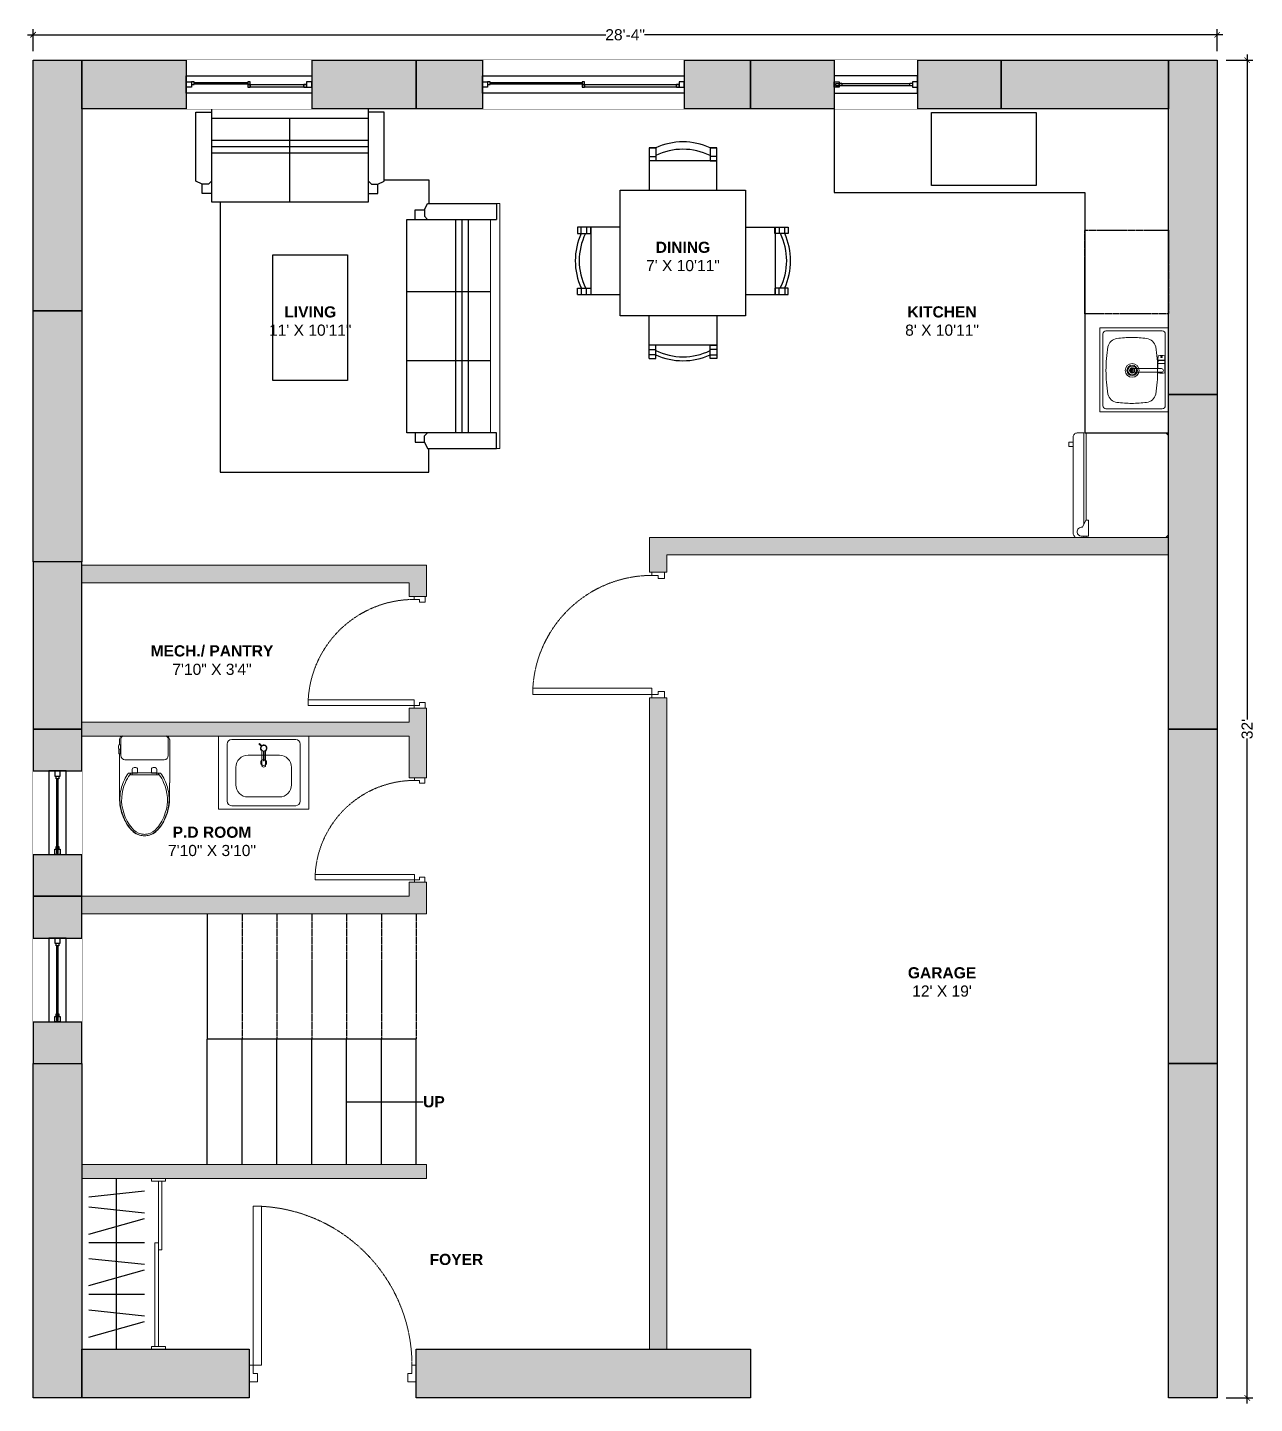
# Model space of a CAD drawing. Header units: inches. Extents: x 0 to 2968, y 0 to 1757.
# Drawn here: x 2221.8 to 2574.1, y 662.6 to 1057.6 of the extents above; entities that cross this region are included whole.
import ezdxf

# ---------------------------------------------------------------- set-up
doc = ezdxf.new("R2010")
doc.units = ezdxf.units.IN
doc.set_wipeout_variables(frame=1)
doc.header["$PDMODE"] = 35
doc.linetypes.add('DASHED', pattern=[0.75, 0.5, -0.25])
for name, color, linetype, lineweight in [('A-DOOR', 6, 'Continuous', 13), ('I-CONST-WALL', 4, 'Continuous', 9), ('I-FURN-FIXTURE', 8, 'Continuous', 5)]:
    doc.layers.add(name, color=color, linetype=linetype, lineweight=lineweight)
for name, color, linetype in [('A-WALL-EXTR', 2, 'Continuous'), ('I-FURN', 8, 'Continuous'), ('I-FURN-DIMS', 7, 'Continuous'), ('I-FURN-ROOMNAME', 7, 'Continuous'), ('I-WINDOW', 4, 'Continuous')]:
    doc.layers.add(name, color=color, linetype=linetype)
doc.styles.add('ANNO BODY TEXT', font='arial.ttf', dxfattribs={"height": 0.05})
doc.styles.add('ANNO TITLE TEXT', font='arialbd.ttf', dxfattribs={"height": 0.05})
doc.dimstyles.new('Anno DIM', dxfattribs={"dimscale": 0, "dimtxt": 0.05, "dimasz": 0.025, "dimexe": 0.025, "dimexo": 0.04, "dimgap": 0, "dimtad": 0, "dimdec": 0, "dimrnd": 0.5, "dimlunit": 4, "dimtxsty": 'ANNO BODY TEXT', "dimblk": 'ARCHTICK', "dimcen": 0, "dimdle": 0.025, "dimadec": 0, "dimazin": 0, "dimtfac": 0.04, "dimtdec": 0, "dimtmove": 1, "dimatfit": 3, "dimfxl": 0.25, "dimarcsym": 0})

# ---------------------------------------------------------------- blocks, each defined once
blk = doc.blocks.new('A$C79d57fef')
at = {"color": 0, "linetype": 'ByBlock', "transparency": 33554636}
for p, q in [((-35.13, -20.72), (-35.13, -0.9)), ((-35.13, -0.9), (-30.62, -0.9)), ((-9.91, -26.7), (-9.91, -2.7)), ((9.91, -26.7), (9.91, -2.7)), ((35.13, -0.9), (30.62, -0.9)), ((35.13, -20.72), (35.13, -0.9)), ((30.62, -9.01), (-30.62, -9.01)), ((30.62, -10.81), (-30.62, -10.81)), ((30.62, -12.61), (-30.62, -12.61))]:
    blk.add_line(p, q, dxfattribs=at)
at = {"color": 0, "linetype": 'ByBlock', "lineweight": 5, "transparency": 33554636}
blk.add_lwpolyline([(-35.13, 0), (35.13, 0), (35.13, -0.9), (30.62, -0.9), (30.62, -2.7), (-30.62, -2.7), (-30.62, -0.9), (-35.13, -0.9)], close=True, dxfattribs=at)
at = {"color": 0, "linetype": 'ByBlock', "transparency": 33554636}
for points in [[(30.62, -0.9), (30.62, -26.7), (-30.62, -26.7), (-30.62, -0.9)], [(-30.62, -24.32), (-33.32, -24.32), (-33.32, -21.62), (-35.13, -20.72)], [(-33.32, -21.62), (-31.52, -21.62), (-30.62, -20.72)], [(30.62, -24.32), (33.32, -24.32), (33.32, -21.62), (35.13, -20.72)], [(33.32, -21.62), (31.52, -21.62), (30.62, -20.72)]]:
    blk.add_lwpolyline(points, dxfattribs=at)
blk = doc.blocks.new('A$C849a7318')
at = {"color": 0, "linetype": 'ByBlock', "transparency": 33554636}
for p, q in [((2.7, -22.52), (2.7, 22.52)), ((9.01, 22.52), (9.01, -22.52)), ((10.81, 22.52), (10.81, -22.52)), ((12.61, 22.52), (12.61, -22.52)), ((26.7, 0), (2.7, 0))]:
    blk.add_line(p, q, dxfattribs=at)
for points in [[(20.72, 22.52), (21.62, 23.42), (21.62, 25.22), (20.72, 27.02), (0.9, 27.02), (0.9, 22.52)], [(24.32, 22.52), (24.32, 25.22), (21.62, 25.22)], [(26.7, -22.52), (0, -22.52), (0, 22.52), (26.7, 22.52)], [(26.7, 22.52), (26.7, -22.52)], [(20.72, -22.52), (21.62, -23.42), (21.62, -25.22), (20.72, -27.02), (0.9, -27.02), (0.9, -22.52)], [(24.32, -22.52), (24.32, -25.22), (21.62, -25.22)]]:
    blk.add_lwpolyline(points, dxfattribs=at)
blk = doc.blocks.new("8' Panel")
at = {"transparency": 33554559}
h = blk.add_hatch(color=0, dxfattribs=at)
h.dxf.hatch_style = 1
h.paths.add_polyline_path([(0, 14), (96, 14), (96, 0), (0, 0)])
at = {"color": 0}
blk.add_lwpolyline([(0, 14), (96, 14), (96, 0), (0, 0)], close=True, dxfattribs=at)
blk = doc.blocks.new("6' Panel")
at = {"transparency": 33554559}
h = blk.add_hatch(color=0, dxfattribs=at)
h.dxf.hatch_style = 1
h.paths.add_polyline_path([(0, 14), (72, 14), (72, 0), (0, 0)])
at = {"color": 0}
blk.add_lwpolyline([(0, 14), (72, 14), (72, 0), (0, 0)], close=True, dxfattribs=at)
blk = doc.blocks.new("4' panel")
at = {"transparency": 33554559}
h = blk.add_hatch(color=0, dxfattribs=at)
h.dxf.hatch_style = 1
h.paths.add_polyline_path([(0, 14), (48, 14), (48, 0), (0, 0)])
at = {"color": 0}
blk.add_lwpolyline([(0, 14), (48, 14), (48, 0), (0, 0)], close=True, dxfattribs=at)
blk = doc.blocks.new('BATHROOM SINK')
at = {"color": 0, "linetype": 'ByBlock', "transparency": 33554687}
for p, q in [((-10.5, 1.19), (-10.5, -15.19)), ((-9.19, 2.5), (9.19, 2.5)), ((0, 0), (0, 0)), ((1.38, 1.22), (0.65, 0.5)), ((10.5, 1.19), (10.5, -15.19)), ((-4.5, -2), (4.5, -2)), ((-8, -5.5), (-8, -10.5)), ((8, -5.5), (8, -10.5)), ((-4.5, -14), (4.5, -14)), ((-9.19, -16.5), (9.19, -16.5))]:
    blk.add_line(p, q, dxfattribs=at)
for points in [[(1.38, 1.22, 0.412736), (1.38, 1.25), (1.25, 1.38, 0.413873), (1.22, 1.38), (0.5, 0.65)], [(-0.49, -0.65), (-0.49, -5.06, 0.194423), (-0.41, -5.26, 0.380189), (0.41, -5.26, 0.191775), (0.49, -5.06), (0.49, -0.65)], [(-0.1, -0.81), (-0.1, -3.57, 0.414243), (-0.08, -3.59), (0.08, -3.59, 0.414214), (0.1, -3.57), (0.1, -0.81)]]:
    blk.add_lwpolyline(points, format="xyb", dxfattribs=at)
for centre, radius in [((0, 0), 0.817), ((0, -4.12), 0.843)]:
    blk.add_circle(centre, radius, dxfattribs=at)
for centre, radius, start, end in [((-9.19, 1.19), 1.31, 90, 180), ((0, 0), 0.945, 51.5798, 238.6118), ((0, 0), 0.945, 301.3882, 38.4206), ((9.19, 1.19), 1.31, 0, 90), ((-4.5, -5.5), 3.5, 90, 180), ((4.5, -5.5), 3.5, 0, 90), ((-4.5, -10.5), 3.5, 180, 270), ((4.5, -10.5), 3.5, 270, 0), ((-9.19, -15.19), 1.31, 180, 270), ((9.19, -15.19), 1.31, 270, 0)]:
    blk.add_arc(centre, radius, start, end, dxfattribs=at)
blk = doc.blocks.new('*U30')
at = {"color": 0}
for points in [[(0, 4), (1.5, 4), (1.5, 2.5), (0.75, 2.5), (0.75, 1), (0, 1)], [(30, 4), (28.5, 4), (28.5, 2.5), (29.25, 2.5), (29.25, 1), (30, 1)], [(0.75, 1), (0.75, -27.5), (2.25, -27.5), (2.25, 1)]]:
    blk.add_lwpolyline(points, close=True, dxfattribs=at)
at = {"color": 8, "linetype": 'DASHED', "lineweight": 9, "ltscale": 0.1}
blk.add_arc((0.68, 1.03), 28.57, 273.1578, 359.9385, dxfattribs=at)
blk = doc.blocks.new('*U31')
at = {"color": 0}
for points in [[(0, 4), (1.6, 4), (1.6, 2.4), (0.8, 2.4), (0.8, 0.8), (0, 0.8)], [(32, 4), (30.4, 4), (30.4, 2.4), (31.2, 2.4), (31.2, 0.8), (32, 0.8)], [(0.8, 0.8), (0.8, -29.6), (2.4, -29.6), (2.4, 0.8)]]:
    blk.add_lwpolyline(points, close=True, dxfattribs=at)
at = {"color": 8, "linetype": 'DASHED', "lineweight": 9, "ltscale": 0.1}
blk.add_arc((0.72, 0.83), 30.48, 273.1578, 359.9385, dxfattribs=at)
blk = doc.blocks.new('TOILET-01')
at = {"color": 0, "linetype": 'ByBlock', "transparency": 33554687}
for p, q in [((6.17, 0), (-6.17, 0)), ((-7.41, -3.79), (-7.41, -5.13)), ((-6.94, -2.53), (-7.39, -2.55)), ((-6.97, -3.77), (-7.39, -3.76)), ((-7.22, -0.96), (-7.22, -2.54)), ((-6.97, -5.16), (-6.97, -3.77)), ((-6.97, -3.77), (-6.94, -3.77)), ((-6.86, -2.72), (-6.93, -2.72)), ((-6.87, -3.6), (-6.93, -3.6)), ((-6.81, -0.83), (-6.81, -5.62)), ((6.81, -0.83), (6.81, -5.62)), ((7.22, -0.96), (7.22, -13.45)), ((-7.39, -5.15), (-6.97, -5.16)), ((-7.22, -5.15), (-7.22, -13.45)), ((-5.62, -6.81), (5.62, -6.81)), ((-4.15, -10.67), (-4.53, -10.67)), ((-4.08, -11.06), (-4.08, -10.79)), ((-4.08, -10.97), (-4.04, -10.97)), ((-4.05, -10.73), (-4.04, -11.11)), ((-4.02, -11.12), (0, -11.16)), ((-3.57, -10.67), (-3.99, -10.66)), ((-3.55, -10.73), (-3.56, -10.67)), ((-3.55, -11.12), (-3.55, -10.73)), ((-3.55, -10.97), (-3.53, -10.97)), ((-3.53, -10.65), (-3.52, -9.57)), ((-3.45, -10.65), (-3.53, -10.65)), ((-3.52, -10.75), (-3.52, -10.65)), ((-3.4, -10.61), (-2.1, -10.61)), ((-3.25, -10.61), (-3.25, -10.62)), ((-3.25, -10.62), (-2.25, -10.62)), ((-3.2, -10.64), (-2.3, -10.64)), ((-2.47, -9.07), (-3.02, -9.07)), ((-2.25, -10.62), (-2.25, -10.61)), ((-2.05, -10.65), (-1.97, -10.65)), ((-1.97, -10.65), (-1.98, -9.57)), ((1.97, -10.59), (-1.97, -10.59)), ((4.02, -11.12), (0, -11.16)), ((1.97, -10.65), (1.98, -9.57)), ((2.05, -10.65), (1.97, -10.65)), ((3.4, -10.61), (2.1, -10.61)), ((2.25, -10.62), (2.25, -10.61)), ((3.25, -10.62), (2.25, -10.62)), ((3.2, -10.64), (2.3, -10.64)), ((2.47, -9.07), (3.02, -9.07)), ((3.25, -10.61), (3.25, -10.62)), ((3.45, -10.65), (3.53, -10.65)), ((3.53, -10.65), (3.52, -9.57)), ((3.52, -10.75), (3.52, -10.65)), ((3.55, -10.97), (3.53, -10.97)), ((3.55, -10.73), (3.56, -10.67)), ((3.55, -11.12), (3.55, -10.73)), ((3.57, -10.67), (3.99, -10.66)), ((4.05, -10.73), (4.04, -11.11)), ((4.08, -10.97), (4.04, -10.97)), ((4.08, -11.06), (4.08, -10.79)), ((4.15, -10.67), (4.53, -10.67))]:
    blk.add_line(p, q, dxfattribs=at)
for centre, radius, start, end in [((-6.16, -1.06), 1.06, 90.356, 174.4717), ((-5.89, -0.87), 0.915, 107.3179, 177.4688), ((6.16, -1.06), 1.06, 5.5283, 89.644), ((-1.58, -3.16), 5.87, 174.246, 185.9904), ((-7.39, -2.57), 0.0242, 95.5798, 179.591), ((-7.39, -3.7), 0.0601, 244.6684, 268.7258), ((-7.69, -3.8), 0.279, 1.4451, 6.0218), ((-18.52, -3.19), 11.6, 357.1571, 3.2437), ((-15.5, -3.13), 8.64, 356.8337, 2.7376), ((5.89, -0.87), 0.915, 2.5312, 72.6821), ((-7.39, -5.13), 0.0203, 180.3284, 275.9314), ((-5.62, -5.62), 1.19, 179.9945, 269.9275), ((5.62, -5.62), 1.19, 270.0725, 0.0055), ((1.62, -15.73), 8.04, 141.6427, 156.9802), ((4.4, -17.56), 10.77, 143.1933, 156.7465), ((-4.53, -10.85), 0.188, 90, 141.6427), ((-4.08, -11.32), 0.26, 89.6666, 124.9559), ((-4.15, -10.73), 0.0602, 4.2702, 89.7893), ((569.31, 30.18), 574.85, 184.07989, 184.0869), ((-4.02, -11.06), 0.0594, 179.4301, 270.2781), ((-3.98, -10.73), 0.0629, 93.0264, 183.4441), ((-3.57, -10.69), 0.0224, 53.9254, 94.1789), ((23.6, -11.15), 27.13, 179.1562, 179.9411), ((-3.02, -9.57), 0.498, 127.9349, 179.5598), ((-3.46, -10.61), 0.035, 272.5507, 349.8701), ((-3.33, -7.77), 2.88, 267.7078, 272.5418), ((-3.4, -10.64), 0.0258, 87.2868, 135.8285), ((-3, -9.63), 0.552, 92.0422, 125.8596), ((-3.2, -10.55), 0.09, 219.0725, 238.0092), ((-3.2, -10.55), 0.0913, 238.1836, 269.8356), ((-3.04, -10.53), 0.123, 226.6928, 253.0494), ((-2.5, -9.63), 0.557, 54.5221, 87.1631), ((-2.46, -10.53), 0.123, 286.9527, 313.3071), ((-2.3, -10.55), 0.0914, 270.1852, 301.5561), ((-2.17, -7.83), 2.81, 267.4227, 272.3393), ((-2.3, -10.55), 0.09, 301.7456, 320.9285), ((-2.48, -9.57), 0.5, 0.5, 52.0868), ((-2.1, -10.64), 0.0291, 47.2274, 89.8436), ((-2.05, -10.62), 0.0326, 186.5062, 271.0321), ((2.48, -9.57), 0.5, 127.9132, 179.5), ((2.05, -10.62), 0.0326, 268.9679, 353.4938), ((2.17, -7.83), 2.81, 267.6607, 272.5773), ((2.1, -10.64), 0.0291, 90.1564, 132.7726), ((2.5, -9.63), 0.557, 92.8369, 125.4779), ((2.3, -10.55), 0.09, 219.0715, 238.2544), ((2.3, -10.55), 0.0914, 238.4439, 269.8148), ((2.46, -10.53), 0.123, 226.6929, 253.0473), ((3, -9.63), 0.552, 54.1404, 87.9578), ((3.04, -10.53), 0.123, 286.9506, 313.3072), ((3.2, -10.55), 0.0913, 270.1644, 301.8164), ((3.33, -7.77), 2.88, 267.4582, 272.2922), ((3.2, -10.55), 0.09, 301.9908, 320.9275), ((3.02, -9.57), 0.498, 0.4402, 52.0651), ((3.4, -10.64), 0.0258, 44.1715, 92.7132), ((3.46, -10.61), 0.035, 190.1299, 267.4493), ((-23.6, -11.15), 27.13, 0.0589, 0.8438), ((3.57, -10.69), 0.0224, 85.8211, 126.0746), ((3.98, -10.73), 0.0629, 356.5559, 86.9736), ((4.02, -11.06), 0.0594, 269.7219, 0.5699), ((-569.31, 30.18), 574.85, 355.9131, 355.92011), ((4.08, -11.32), 0.26, 55.0441, 90.3334), ((4.15, -10.73), 0.0602, 90.2107, 175.7298), ((-4.4, -17.56), 10.77, 23.2535, 36.8067), ((4.53, -10.85), 0.188, 38.3573, 90), ((-1.62, -15.73), 8.04, 23.0198, 38.3573), ((-109.24, -15.41), 102.04, 358.9011, 1.0989), ((5.07, -18.13), 12.13, 163.6267, 187.1941), ((5.42, -18.29), 12, 155.4438, 198.424), ((9.32, -19.37), 16.55, 155.8143, 163.6908), ((-5.42, -18.29), 12, 341.576, 24.5562), ((-9.32, -19.37), 16.55, 16.3092, 24.1857), ((-5.07, -18.13), 12.13, 352.8059, 16.3733), ((109.24, -15.41), 102.04, 178.9011, 181.0989), ((13.37, -17.1), 20.59, 180.7259, 187.1473), ((6.75, -17.87), 13.93, 187.3849, 209.2737), ((6.35, -18.08), 13.4, 186.7323, 203.3156), ((-6.75, -17.87), 13.93, 330.7263, 352.6151), ((-6.35, -18.08), 13.4, 336.6844, 353.2677), ((-13.37, -17.1), 20.59, 352.8527, 359.2741), ((5.99, -18.43), 12.51, 196.9825, 220.1123), ((4.7, -19.19), 11.46, 201.456, 223.782), ((-5.99, -18.43), 12.51, 319.8877, 343.0175), ((-4.7, -19.19), 11.46, 316.218, 338.544), ((3.36, -20.13), 9.88, 207.4721, 228.8976), ((0.36, -23.05), 5.23, 221.1436, 254.8673), ((0.37, -23.05), 5.66, 225.8926, 251.4881), ((0.04, -23.5), 5.16, 232.0852, 269.5025), ((-0.04, -23.5), 5.16, 270.4975, 307.9148), ((-0.36, -23.05), 5.23, 285.1327, 318.8564), ((-0.37, -23.05), 5.66, 288.5119, 314.1074), ((-3.36, -20.13), 9.88, 311.1024, 332.5279), ((0.41, -21.71), 6.96, 254.7223, 266.6198), ((0.07, -23.69), 4.54, 256.3851, 269.1588), ((-0.07, -23.69), 4.54, 270.8412, 283.6149), ((-0.41, -21.71), 6.96, 273.3802, 285.2777)]:
    blk.add_arc(centre, radius, start, end, dxfattribs=at)
blk = doc.blocks.new('A$Cea9651b4')
at = {"color": 0, "linetype": 'ByBlock', "extrusion": (0, 0, -1)}
for p, q in [((-27.69, 12.23), (-27.69, 0)), ((-8.31, 0), (-8.31, 12.23)), ((-8.31, 8.44), (-27.69, 8.44)), ((-36, -10.53), (-48.23, -10.53)), ((-44.44, -10.53), (-44.44, -29.91)), ((8.44, -10.53), (8.44, -29.91)), ((-48.23, -29.91), (-36, -29.91)), ((-27.69, -48.23), (-27.69, -36)), ((-8.31, -36), (-8.31, -48.23)), ((-8.31, -44.44), (-27.69, -44.44))]:
    blk.add_line(p, q, dxfattribs=at)
at = {"color": 0, "linetype": 'ByBlock'}
for p, q in [((0, -10.53), (12.23, -10.53)), ((0, -29.91), (12.23, -29.91))]:
    blk.add_line(p, q, dxfattribs=at)
for points in [[(-27.69, 12.23), (-25.82, 12.23), (-25.82, 8.43), (-27.69, 8.43)], [(-25.82, 12.23), (-27.69, 12.23)], [(-8.31, 12.23), (-10.18, 12.23), (-10.18, 8.43), (-8.31, 8.43)], [(-10.18, 12.23), (-8.31, 12.23)], [(-27.69, 9.67), (-25.82, 9.67)], [(-8.31, 9.67), (-10.18, 9.67)], [(-48.23, -10.53), (-48.23, -12.41), (-44.43, -12.41), (-44.43, -10.53)], [(-47.24, -12.41), (-47.24, -10.53)], [(-45.67, -10.53), (-45.67, -12.41)], [(12.23, -10.53), (12.23, -12.41), (8.43, -12.41), (8.43, -10.53)], [(9.67, -10.53), (9.67, -12.41)], [(11.24, -12.41), (11.24, -10.53)], [(-48.23, -29.91), (-48.23, -28.04), (-44.43, -28.04), (-44.43, -29.91)], [(-47.24, -28.04), (-47.24, -29.91)], [(-45.67, -29.91), (-45.67, -28.04)], [(12.23, -29.91), (12.23, -28.04), (8.43, -28.04), (8.43, -29.91)], [(9.67, -29.91), (9.67, -28.04)], [(11.24, -28.04), (11.24, -29.91)], [(-27.69, -48.23), (-25.82, -48.23), (-25.82, -44.43), (-27.69, -44.43)], [(-27.69, -45.67), (-25.82, -45.67)], [(-25.82, -47.24), (-27.69, -47.24)], [(-8.31, -48.23), (-10.18, -48.23), (-10.18, -44.43), (-8.31, -44.43)], [(-8.31, -45.67), (-10.18, -45.67)], [(-10.18, -47.24), (-8.31, -47.24)]]:
    blk.add_lwpolyline(points, dxfattribs=at)
blk.add_lwpolyline([(-36, -36), (-36, 0), (0, 0), (0, -36)], close=True, dxfattribs=at)
for centre, radius, start, end in [((-18, -5.27), 19.17, 65.9374, 114.0626), ((-17.96, -5.92), 17.71, 63.9752, 116.3441), ((-29.74, -20.22), 19.17, 155.9374, 204.0626), ((-30.08, -20.18), 17.71, 153.9752, 206.3441), ((-5.92, -20.18), 17.71, 333.6559, 26.0248), ((-6.26, -20.22), 19.17, 335.9374, 24.0626), ((-17.96, -30.08), 17.71, 243.6559, 296.0248), ((-18, -29.74), 19.17, 245.9374, 294.0626)]:
    blk.add_arc(centre, radius, start, end, dxfattribs=at)
blk = doc.blocks.new('A$C71e62418')
at = {"color": 0, "linetype": 'ByBlock', "lineweight": 5, "transparency": 33554636}
blk.add_lwpolyline([(11.08, 28.6), (11.08, 27.35), (12.34, 27.35), (12.34, 28.6)], close=True, dxfattribs=at)
for points in [[(-14.62, 24.32), (-15, 24.32), (-15, 26.2, -0.414214), (-13.85, 27.35), (13.85, 27.35, -0.414214), (15, 26.2), (15, 24.32), (15, 24.32), (-11.29, 24.32)], [(-14.62, 23.61), (-15, 23.61), (-15, 1.15, 0.414214), (-13.85, 0), (13.85, 0, 0.414214), (15, 1.15), (15, 23.61), (15, 23.61), (-10.08, 23.61)]]:
    blk.add_lwpolyline(points, format="xyb", dxfattribs=at)
blk.add_lwpolyline([(-10.08, 22.94), (-10.08, 23.72), (-12.07, 24.71, 0.489394), (-13.48, 26.22, 0.379617), (-14.62, 25.01), (-14.62, 22.94)], format="xyb", close=True, dxfattribs=at)
blk = doc.blocks.new('A$Cf441e4e5')
at = {"color": 0, "linetype": 'ByBlock', "lineweight": 5, "transparency": 33554636}
for p, q in [((-1.83, -0.99), (-1.83, -2.99)), ((-0.38, -10.09), (-0.38, -10.08)), ((-0.38, -10.35), (-0.38, -10.09)), ((-0.38, -10.35), (-0.38, -10.37)), ((0.7, -10.08), (0.7, -10.08)), ((0.7, -10.08), (0.7, -10.09)), ((0.7, -10.35), (0.7, -10.09)), ((0.7, -10.37), (0.7, -10.35))]:
    blk.add_line(p, q, dxfattribs=at)
blk.add_lwpolyline([(12.09, -19.72), (12.09, 0), (-12.09, 0), (-12.09, -19.72)], close=True, dxfattribs=at)
for points in [[(-11.19, -17.93), (-11.19, -1.79, -0.414214), (-10.3, -0.9), (10.3, -0.9, -0.414214), (11.19, -1.79), (11.19, -17.93, -0.414214), (10.3, -18.83), (-10.3, -18.83, -0.414214)], [(9.62, -10.52, -0.035466), (9.33, -14.77, -0.319418), (6.96, -17.38, -0.039767), (0.16, -17.93, -0.039767), (-6.63, -17.38, -0.319418), (-9.01, -14.77, -0.035466), (-9.3, -10.52, -0.035466), (-9.01, -6.27, -0.319418), (-6.63, -3.65, -0.039767), (0.16, -3.1, -0.039767), (6.96, -3.65, -0.319418), (9.33, -6.27, -0.035466)], [(-3.7, -2.18, 0.414219), (-3.51, -1.99, 0.41422), (-3.7, -1.8, 0.414219), (-3.9, -1.99, 0.41422)], [(-3.7, -1.81, 0.414676), (-3.88, -1.99, 0.414674), (-3.7, -2.16, 0.414676), (-3.53, -1.99, 0.414674)]]:
    blk.add_lwpolyline(points, format="xyb", close=True, dxfattribs=at)
for points in [[(-2.91, -2.99), (-4, -2.95, -0.127577), (-4, -1.02, -0.336825), (-3.99, -1.01), (-2.91, -0.99)], [(-1.81, -2.97), (-1.83, -2.99), (-2.69, -2.98, -0.41166), (-2.71, -2.96), (-2.71, -1.01), (-1.83, -0.99), (-1.81, -1.01)], [(0.7, -2.99), (0.82, -2.99, 0.340187), (0.84, -2.97, 0.131296), (0.84, -0.99), (-1.79, -0.99, 0.414214), (-1.81, -1.01), (-1.81, -2.97, 0.414214), (-1.79, -2.99), (-0.38, -2.99)], [(-0.38, -10.09), (-0.38, -1.99, -1), (0.7, -1.99), (0.7, -10.09)]]:
    blk.add_lwpolyline(points, format="xyb", dxfattribs=at)
for centre, radius in [((0.16, -10.41), 1.97), ((0.16, -10.41), 1.5), ((0.16, -10.41), 1.26), ((-0.49, -10.26), 0.0925), ((-0.49, -10.56), 0.0925), ((-0.36, -9.99), 0.0925), ((-0.36, -10.83), 0.0925), ((-0.13, -9.8), 0.0925), ((-0.13, -11.01), 0.0925), ((0.16, -10.41), 0.209), ((0.16, -9.74), 0.0925), ((0.16, -11.08), 0.0925), ((0.45, -9.8), 0.0925), ((0.45, -11.01), 0.0925), ((0.69, -9.99), 0.0925), ((0.69, -10.83), 0.0925), ((0.82, -10.26), 0.0925), ((0.82, -10.56), 0.0925)]:
    blk.add_circle(centre, radius, dxfattribs=at)
for centre, radius, start, end in [((-3.98, -2.95), 0.0192, 194.5407, 269), ((-2.47, -1.99), 0.962, 104.0519, 110.0534), ((-2.47, -1.99), 0.962, 249.9466, 255.9481), ((0.16, -10.34), 0.542, 216.0355, 322.5022)]:
    blk.add_arc(centre, radius, start, end, dxfattribs=at)
at = {"color": 0, "linetype": 'ByBlock', "lineweight": 5, "transparency": 33554636, "extrusion": (0, 0, -1)}
for centre, major_axis, ratio, start_param, end_param in [((0.16, -10.08), (0.538, 0), 0.984808, 1.570796, 3.139661), ((0.16, -10.08), (0, 0.538), 1, 1.570796, 4.712389), ((0.16, -10.09), (-0.538, 0), 0.984808, 3.141593, 6.283185), ((0.16, -10.09), (0.538, 0), 0.984808, 0.034907, 3.106686), ((0.16, -10.35), (-0.538, 0), 0.984808, 5.665855, 6.248279), ((0.16, -10.08), (0.538, 0), 0.984808, 0.001931, 1.570796), ((0.16, -10.35), (-0.538, 0), 0.984808, 3.176499, 3.784542)]:
    blk.add_ellipse(centre, major_axis=major_axis, ratio=ratio, start_param=start_param, end_param=end_param, dxfattribs=at)
at = {"color": 0, "linetype": 'ByBlock', "lineweight": 5, "transparency": 33554636}
blk.add_rational_spline([(-3.9, -1.98), (-3.9, -1.98), (-3.9, -1.98), (-3.9, -1.98), (-3.91, -1.98), (-3.91, -1.98), (-3.91, -1.98), (-3.91, -1.99), (-3.91, -2), (-3.91, -2.11), (-3.82, -2.19), (-3.7, -2.2), (-3.7, -2.19), (-3.7, -2.19), (-3.7, -2.19), (-3.7, -2.18), (-3.7, -2.18), (-3.7, -2.18), (-3.7, -2.18), (-3.7, -2.18), (-3.7, -2.18), (-3.7, -2.18)], [1, 1, 1, 1, 1, 1, 1, 1, 1, 0.817277531014, 0.817277531014, 1, 1, 1, 1, 1, 1, 1, 1, 1, 1, 1], degree=3, knots=[0, 0, 0, 0, 0.5, 0.5, 1, 1, 1, 2, 2, 2, 3.516861, 3.516861, 3.516861, 3.662681, 3.829906, 4.016591, 4.146491, 4.266579, 4.352131, 4.435706, 4.516861, 4.516861, 4.516861, 4.516861], dxfattribs=at)
for points, knots in [([(-2.91, -2.99), (-2.88, -2.99), (-2.85, -2.98), (-2.82, -2.97), (-2.81, -2.97), (-2.81, -2.97), (-2.8, -2.96), (-2.8, -2.96), (-2.8, -2.96), (-2.8, -2.31), (-2.8, -1.66), (-2.8, -1.02), (-2.8, -1.02), (-2.8, -1.01), (-2.81, -1.01), (-2.81, -1.01), (-2.82, -1.01), (-2.85, -0.99), (-2.88, -0.99), (-2.91, -0.99)], [0, 0, 0, 0, 0.05731, 0.05731, 0.05731, 0.55731, 0.55731, 1.05731, 1.05731, 1.05731, 2.05731, 2.05731, 2.05731, 2.55731, 2.55731, 3.05731, 3.05731, 3.05731, 3.115068, 3.115068, 3.115068, 3.115068]), ([(-0.38, -10.09), (-0.38, -10.09), (-0.38, -10.09), (-0.38, -10.09), (-0.38, -10.09), (-0.38, -10.09)], [0.791007, 0.791007, 0.791007, 0.791007, 0.8, 0.9, 1, 1, 1, 1]), ([(0.7, -10.09), (0.7, -10.09), (0.7, -10.09), (0.7, -10.09), (0.7, -10.09), (0.7, -10.09)], [0.791007, 0.791007, 0.791007, 0.791007, 0.8, 0.9, 1, 1, 1, 1])]:
    blk.add_open_spline(points, degree=3, knots=knots, dxfattribs=at)
blk = doc.blocks.new("2' WINDOW")
at = {"color": 9}
blk.add_wipeout([(0, 14), (24, 14), (24, 0), (0, 0)], dxfattribs=at)
at = {"color": 0, "linetype": 'ByBlock'}
for points in [[(0, 14), (0, 0)], [(24, 14), (24, 0)]]:
    blk.add_lwpolyline(points, dxfattribs=at)
for points in [[(0, 9.5), (24, 9.5), (24, 4.5), (0, 4.5)], [(0, 7.75), (1.5, 7.75), (1.5, 6.25), (0, 6.25)], [(1.5, 6.625), (2.25, 6.625), (2.25, 7.375), (1.5, 7.375)], [(2.25, 7.25), (23.625, 7.25), (23.625, 6.75), (2.25, 6.75)], [(21.75, 6.625), (22.5, 6.625), (22.5, 7.375), (21.75, 7.375)], [(24, 7.75), (22.5, 7.75), (22.5, 6.25), (24, 6.25)]]:
    blk.add_lwpolyline(points, close=True, dxfattribs=at)
blk = doc.blocks.new('SLIDING DOOR')
at = {"color": 9}
blk.add_wipeout([(0, 14), (58, 14), (58, 0), (0, 0)], dxfattribs=at)
at = {"color": 0, "linetype": 'ByBlock'}
for points in [[(0, 14), (0, 0)], [(58, 14), (58, 0)]]:
    blk.add_lwpolyline(points, dxfattribs=at)
for points in [[(0, 9.5), (58, 9.5), (58, 4.5), (0, 4.5)], [(0, 7.75), (1.5, 7.75), (1.5, 6.25), (0, 6.25)], [(1.5, 7), (2.25, 7), (2.25, 7.75), (1.5, 7.75)], [(2.25, 7.625), (28.625, 7.625), (28.625, 7.125), (2.25, 7.125)], [(28.625, 7), (29.375, 7), (29.375, 7.75), (28.625, 7.75)], [(28.625, 6.25), (29.375, 6.25), (29.375, 7), (28.625, 7)], [(55.75, 6.875), (29.375, 6.875), (29.375, 6.375), (55.75, 6.375)], [(55.75, 6.25), (56.5, 6.25), (56.5, 7), (55.75, 7)], [(58, 7.75), (56.5, 7.75), (56.5, 6.25), (58, 6.25)]]:
    blk.add_lwpolyline(points, close=True, dxfattribs=at)
blk = doc.blocks.new("4' WINDOW")
at = {"color": 9}
blk.add_wipeout([(6, 14), (42, 14), (42, 0), (6, 0)], dxfattribs=at)
at = {"color": 0, "linetype": 'ByBlock'}
for points in [[(6, 14), (6, 0)], [(42, 14), (42, 0)]]:
    blk.add_lwpolyline(points, dxfattribs=at)
for points in [[(6, 9.5), (42, 9.5), (42, 4.5), (6, 4.5)], [(6, 7.75), (7.5, 7.75), (7.5, 6.25), (6, 6.25)], [(7.5, 7), (8.25, 7), (8.25, 7.75), (7.5, 7.75)], [(8.25, 7.625), (23.625, 7.625), (23.625, 7.125), (8.25, 7.125)], [(23.625, 7), (24.375, 7), (24.375, 7.75), (23.625, 7.75)], [(23.625, 6.25), (24.375, 6.25), (24.375, 7), (23.625, 7)], [(39.75, 6.875), (24.375, 6.875), (24.375, 6.375), (39.75, 6.375)], [(39.75, 6.25), (40.5, 6.25), (40.5, 7), (39.75, 7)], [(42, 7.75), (40.5, 7.75), (40.5, 6.25), (42, 6.25)]]:
    blk.add_lwpolyline(points, close=True, dxfattribs=at)
blk = doc.blocks.new('_ArchTick')
at = {"color": 0, "linetype": 'ByBlock', "const_width": 0.15}
blk.add_lwpolyline([(-0.5, -0.5), (0.5, 0.5)], dxfattribs=at)
blk = doc.blocks.new('*D135')
at = {"layer": 'Defpoints', "color": 0, "transparency": 16777216}
for p in [(2563.41, 1055.47), (2223.41, 1048.2), (2563.41, 1048.2)]:
    blk.add_point(p, dxfattribs=at)
at = {"layer": 'I-FURN-DIMS', "color": 0, "lineweight": -2, "transparency": 16777216}
for p, q in [((2221.81, 1055.47), (2387.89, 1055.47)), ((2223.41, 1050.76), (2223.41, 1057.07)), ((2565.01, 1055.47), (2398.93, 1055.47)), ((2563.41, 1050.76), (2563.41, 1057.07))]:
    blk.add_line(p, q, dxfattribs=at)
at = {"layer": 'I-FURN-DIMS', "color": 0, "lineweight": -2, "transparency": 16777216, "xscale": 1.6, "yscale": 1.6, "zscale": 1.6, "rotation": 180}
blk.add_blockref('_ArchTick', (2223.41, 1055.47), dxfattribs=at)
at = {"layer": 'I-FURN-DIMS', "color": 0, "lineweight": -2, "transparency": 16777216, "xscale": 1.6, "yscale": 1.6, "zscale": 1.6}
blk.add_blockref('_ArchTick', (2563.41, 1055.47), dxfattribs=at)
at = {"layer": 'I-FURN-DIMS', "color": 0, "transparency": 16777216, "insert": (2393.41, 1055.47), "char_height": 3.2, "attachment_point": 5, "style": 'ANNO BODY TEXT'}
blk.add_mtext('28\'-4"', dxfattribs=at)
blk = doc.blocks.new('*D136')
at = {"layer": 'Defpoints', "color": 0, "transparency": 16777216}
for p in [(2563.41, 1048.2), (2563.41, 664.2), (2572.03, 664.2)]:
    blk.add_point(p, dxfattribs=at)
at = {"layer": 'I-FURN-DIMS', "color": 0, "lineweight": -2, "transparency": 16777216}
for p, q in [((2565.97, 1048.2), (2573.63, 1048.2)), ((2572.03, 1049.8), (2572.03, 858.92)), ((2572.03, 662.6), (2572.03, 853.49)), ((2565.97, 664.2), (2573.63, 664.2))]:
    blk.add_line(p, q, dxfattribs=at)
at = {"layer": 'I-FURN-DIMS', "color": 0, "lineweight": -2, "transparency": 16777216, "xscale": 1.6, "yscale": 1.6, "zscale": 1.6}
for p, rotation in [((2572.03, 1048.2), 90), ((2572.03, 664.2), 270)]:
    blk.add_blockref('_ArchTick', p, dxfattribs=dict(at, rotation=rotation))
at = {"layer": 'I-FURN-DIMS', "color": 0, "transparency": 16777216, "insert": (2572.03, 856.2), "char_height": 3.2, "attachment_point": 5, "rotation": 90, "style": 'ANNO BODY TEXT'}
blk.add_mtext("32'", dxfattribs=at)
blk = doc.blocks.new('*U45')
at = {"color": 0}
for points in [[(1.2, 4.8), (1.2, 50.4), (3.6, 50.4), (3.6, 4.8)], [(0, 0), (2.4, 0), (2.4, 2.4), (1.2, 2.4), (1.2, 4.8), (0, 4.8)], [(48, 0), (45.6, 0), (45.6, 2.4), (46.8, 2.4), (46.8, 4.8), (48, 4.8)]]:
    blk.add_lwpolyline(points, close=True, dxfattribs=at)
at = {"color": 8, "linetype": 'DASHED', "lineweight": 9, "ltscale": 0.1}
blk.add_arc((1.08, 4.75), 45.72, 0.0615, 86.8422, dxfattribs=at)
blk = doc.blocks.new('*U39')
at = {"color": 0}
for points in [[(0, 4), (1.8, 4), (1.8, 2.2), (0.9, 2.2), (0.9, 0.4), (0, 0.4)], [(36, 4), (34.2, 4), (34.2, 2.2), (35.1, 2.2), (35.1, 0.4), (36, 0.4)], [(0.9, 0.4), (0.9, -33.8), (2.7, -33.8), (2.7, 0.4)]]:
    blk.add_lwpolyline(points, close=True, dxfattribs=at)
at = {"color": 8, "linetype": 'DASHED', "lineweight": 9, "ltscale": 0.1}
blk.add_arc((0.81, 0.44), 34.29, 273.1578, 359.9385, dxfattribs=at)

msp = doc.modelspace()

# ---------------------------------------------------------------- hatches: boundary and pattern name
at = {"layer": 'I-CONST-WALL'}
h = msp.add_hatch(color=8, dxfattribs=at)
h.dxf.hatch_style = 1
h.paths.add_polyline_path([(2400.41, 911.2), (2549.41, 911.2), (2549.41, 906.2), (2405.41, 906.2), (2405.41, 901.2), (2400.41, 901.2)])
h = msp.add_hatch(color=8, dxfattribs=at)
h.dxf.hatch_style = 1
h.paths.add_polyline_path([(2237.41, 903.2), (2336.41, 903.2), (2336.41, 894.2), (2331.41, 894.2), (2331.41, 898.2), (2237.41, 898.2)])
h = msp.add_hatch(color=8, dxfattribs=at)
h.dxf.hatch_style = 1
h.paths.add_polyline_path([(2405.41, 678.2), (2400.41, 678.2), (2400.41, 865.2), (2405.41, 865.2)])
h = msp.add_hatch(color=8, dxfattribs=at)
h.dxf.hatch_style = 1
h.paths.add_polyline_path([(2331.41, 854.2), (2237.41, 854.2), (2237.41, 858.2), (2331.41, 858.2), (2331.41, 862.2), (2336.41, 862.2), (2336.41, 842.2), (2331.41, 842.2)])
h = msp.add_hatch(color=8, dxfattribs=at)
h.dxf.hatch_style = 1
h.paths.add_polyline_path([(2237.41, 803.2), (2336.41, 803.2), (2336.41, 812.2), (2331.41, 812.2), (2331.41, 808.2), (2237.41, 808.2)])
h = msp.add_hatch(color=8, dxfattribs=at)
h.dxf.hatch_style = 1
h.paths.add_polyline_path([(2237.41, 727.2), (2336.41, 727.2), (2336.41, 731.2), (2237.41, 731.2)])

# ---------------------------------------------------------------- linework, layer by layer
at = {"color": 2}
for points in [[(2273.41, 803.2), (2273.41, 767.2)], [(2273.41, 731.2), (2273.41, 767.2)], [(2333.41, 767.2), (2273.41, 767.2)], [(2283.41, 731.2), (2283.41, 767.2)], [(2293.41, 731.2), (2293.41, 767.2)], [(2303.41, 731.2), (2303.41, 767.2)], [(2313.41, 731.2), (2313.41, 767.2)], [(2323.41, 731.2), (2323.41, 767.2)], [(2333.41, 731.2), (2333.41, 767.2)]]:
    msp.add_lwpolyline(points, dxfattribs=at)
at = {"color": 8, "linetype": 'DASHED', "ltscale": 0.1}
for points in [[(2283.41, 803.2), (2283.41, 767.2)], [(2293.41, 803.2), (2293.41, 767.2)], [(2303.41, 803.2), (2303.41, 767.2)], [(2313.41, 803.2), (2313.41, 767.2)], [(2323.41, 803.2), (2323.41, 767.2)], [(2333.41, 803.2), (2333.41, 767.2)]]:
    msp.add_lwpolyline(points, dxfattribs=at)
at = {"layer": 'A-DOOR'}
for points in [[(2261.41, 726.4), (2261.41, 727.2), (2257.41, 727.2), (2257.41, 726.4)], [(2260.41, 726.4), (2259.41, 726.4), (2259.41, 706.7), (2260.41, 706.7)], [(2259.41, 708.7), (2258.41, 708.7), (2258.41, 679), (2259.41, 679)], [(2261.41, 678.2), (2261.41, 679), (2257.41, 679), (2257.41, 678.2)]]:
    msp.add_lwpolyline(points, close=True, dxfattribs=at)
at = {"layer": 'I-CONST-WALL'}
for points in [[(2400.41, 911.2), (2549.41, 911.2), (2549.41, 906.2), (2405.41, 906.2), (2405.41, 901.2), (2400.41, 901.2)], [(2237.41, 903.2), (2336.41, 903.2), (2336.41, 894.2), (2331.41, 894.2), (2331.41, 898.2), (2237.41, 898.2)], [(2405.41, 678.2), (2400.41, 678.2), (2400.41, 865.2), (2405.41, 865.2)], [(2331.41, 854.2), (2237.41, 854.2), (2237.41, 858.2), (2331.41, 858.2), (2331.41, 862.2), (2336.41, 862.2), (2336.41, 842.2), (2331.41, 842.2)], [(2237.41, 803.2), (2336.41, 803.2), (2336.41, 812.2), (2331.41, 812.2), (2331.41, 808.2), (2237.41, 808.2)], [(2237.41, 727.2), (2336.41, 727.2), (2336.41, 731.2), (2237.41, 731.2)]]:
    msp.add_lwpolyline(points, close=True, dxfattribs=at)
at = {"layer": 'I-FURN', "transparency": 33554687}
for points in [[(2453.41, 1010.2), (2525.41, 1010.2), (2525.41, 941.2), (2549.41, 941.2), (2549.41, 1034.2), (2453.41, 1034.2)], [(2481.41, 1012.2), (2481.41, 1033.2), (2511.41, 1033.2), (2511.41, 1012.2)], [(2292.28, 992.33), (2313.69, 992.33), (2313.69, 956.27), (2292.28, 956.27)]]:
    msp.add_lwpolyline(points, close=True, dxfattribs=at)
for points in [[(2324.19, 1013.89), (2337.09, 1013.89), (2337.09, 1007.01)], [(2277.09, 1007.5), (2277.09, 929.89), (2337.09, 929.89), (2337.09, 936.76)], [(2247.41, 678.2), (2247.41, 727.2)], [(2239.41, 721.96), (2255.41, 723.61)], [(2239.41, 719.02), (2255.41, 717.36)], [(2239.41, 711.23), (2255.41, 715.72)], [(2239.41, 708.77), (2255.41, 708.77)], [(2239.41, 704.24), (2255.41, 702.59)], [(2239.41, 696.45), (2255.41, 700.95)], [(2239.41, 693.99), (2255.41, 693.99)], [(2239.41, 689.46), (2255.41, 687.81)], [(2239.41, 681.68), (2255.41, 686.17)]]:
    msp.add_lwpolyline(points, dxfattribs=at)
at = {"layer": 'I-FURN', "linetype": 'DASHED', "ltscale": 0.1, "transparency": 33554687}
msp.add_lwpolyline([(2525.41, 999.39), (2549.41, 999.39), (2549.41, 975.39), (2525.41, 975.39)], close=True, dxfattribs=at)
at = {"layer": 'I-FURN-FIXTURE'}
msp.add_lwpolyline([(2276.63, 854.2), (2276.63, 833.2), (2302.63, 833.2), (2302.63, 854.2)], close=True, dxfattribs=at)

# ---------------------------------------------------------------- block references
at = {"layer": 'A-DOOR', "xscale": -1, "rotation": 270}
for name, p in [('*U39', (2400.71, 865.2)), ('*U31', (2332.01, 862.2)), ('*U30', (2331.91, 812.2))]:
    msp.add_blockref(name, p, dxfattribs=at)
at = {"layer": 'A-DOOR'}
msp.add_blockref('*U45', (2285.41, 668.8), dxfattribs=at)
at = {"layer": 'A-WALL-EXTR', "color": 219, "true_color": 0x642165}
for p, rotation in [((2223.41, 1048.2), 269.9999999999999), ((2501.41, 1048.2), 180), ((2223.41, 976.2), 269.9999999999999)]:
    msp.add_blockref("6' Panel", p, dxfattribs=dict(at, rotation=rotation))
at = {"layer": 'A-WALL-EXTR', "color": 177, "true_color": 0x293189}
for p, rotation in [((2333.41, 1048.2), 180), ((2429.41, 1048.2), 180), ((2549.41, 1048.2), 270), ((2549.41, 952.2), 270), ((2549.41, 856.2), 270), ((2223.41, 760.2), 270), ((2549.41, 760.2), 270), ((2429.41, 678.2), 180)]:
    msp.add_blockref("8' Panel", p, dxfattribs=dict(at, rotation=rotation))
at = {"layer": 'A-WALL-EXTR', "color": 32, "true_color": 0xcd6928}
for p in [(2501.41, 1034.2), (2237.41, 664.2)]:
    msp.add_blockref("4' panel", p, dxfattribs=at)
at = {"layer": 'A-WALL-EXTR', "color": 32, "true_color": 0xcd6928, "xscale": -1, "rotation": 270}
for p in [(2223.41, 856.2), (2223.41, 808.2), (2223.41, 760.2)]:
    msp.add_blockref("4' panel", p, dxfattribs=at)
at = {"layer": 'I-FURN', "transparency": 33554636, "xscale": -1, "rotation": 90}
msp.add_blockref('A$C849a7318', (2297.17, 1034.2), dxfattribs=at)
at = {"layer": 'I-FURN', "transparency": 33554636}
msp.add_blockref('A$Cea9651b4', (2428.01, 1010.84), dxfattribs=at)
for name, p, rotation in [('A$C79d57fef', (2357.41, 971.89), 270), ('A$Cf441e4e5', (2549.41, 959.3), 270), ('A$C71e62418', (2549.41, 926.2), 90.00000000000001)]:
    msp.add_blockref(name, p, dxfattribs=dict(at, rotation=rotation))
at = {"layer": 'I-FURN-FIXTURE'}
msp.add_blockref('TOILET-01', (2255.41, 854.2), dxfattribs=at)
at = {"layer": 'I-FURN-FIXTURE', "xscale": -1}
msp.add_blockref('BATHROOM SINK', (2289.63, 850.7), dxfattribs=at)

# ---------------------------------------------------------------- texts
at = {"layer": 'I-FURN-ROOMNAME', "char_height": 3.2}
for s, insert, width, attachment_point, style in [('DINING', (2410.01, 992.84), 23.0606, 8, 'ANNO TITLE TEXT'), ('7\' X 10\'11"', (2410.01, 990.84), 23.4994, 2, 'ANNO BODY TEXT'), ('LIVING', (2302.99, 974.3), 23.0606, 8, 'ANNO TITLE TEXT'), ('KITCHEN', (2484.41, 974.3), 23.0606, 8, 'ANNO TITLE TEXT'), ('11\' X 10\'11"', (2302.99, 972.3), 23.4994, 2, 'ANNO BODY TEXT'), ('8\' X 10\'11"', (2484.41, 972.3), 23.4994, 2, 'ANNO BODY TEXT'), ('MECH./ PANTRY', (2274.78, 876.95), 38.8031, 8, 'ANNO TITLE TEXT'), ('7\'10" X 3\'4"', (2274.78, 874.95), 25.0863, 2, 'ANNO BODY TEXT'), ('P.D ROOM', (2274.78, 824.94), 22.3163, 8, 'ANNO TITLE TEXT'), ('7\'10" X 3\'10"', (2274.78, 822.94), 25.0863, 2, 'ANNO BODY TEXT'), ('GARAGE', (2484.41, 784.59), 23.0606, 8, 'ANNO TITLE TEXT'), ("12' X 19'", (2484.41, 782.59), 23.4994, 2, 'ANNO BODY TEXT'), ('UP', (2335.41, 749.2), 6.0369, 4, 'ANNO TITLE TEXT'), ('FOYER', (2344.96, 702.31), 23.0606, 8, 'ANNO TITLE TEXT')]:
    msp.add_mtext(s, dxfattribs=dict(at, insert=insert, width=width, attachment_point=attachment_point, style=style))

# ---------------------------------------------------------------- dimensions: what is measured, and where the dimension line sits
at = {"layer": 'I-FURN-DIMS'}
dim = msp.add_linear_dim(base=(2572.03, 664.2), p1=(2563.41, 1048.2), p2=(2563.41, 664.2), angle=90, dimstyle='Anno DIM', override={"dimscale": 0, "dimtix": 0, "dimtofl": 1, "dimtmove": 1, "dimatfit": 3}, dxfattribs=at)
dim.commit()
dim.dimension.update_dxf_attribs({"geometry": '*D136', "text_midpoint": (2572.03, 856.2)})

# ---------------------------------------------------------------- leaders
msp.add_leader([(2313.41, 749.2), (2335.41, 749.2)], dimstyle='Anno DIM', override={"dimscale": 0, "dimasz": 0.05, "dimgap": 0, "dimtad": 0}, dxfattribs=at)

# ---------------------------------------------------------------- next in the draw order: block references
at = {"layer": 'I-WINDOW'}
for name, p in [("4' WINDOW", (2261.41, 1034.2)), ('SLIDING DOOR', (2352.41, 1034.2))]:
    msp.add_blockref(name, p, dxfattribs=at)
at = {"layer": 'I-WINDOW', "xscale": -1}
msp.add_blockref("2' WINDOW", (2477.41, 1034.2), dxfattribs=at)
at = {"layer": 'I-WINDOW', "xscale": -1, "rotation": 90}
for p in [(2237.41, 844.2), (2237.41, 796.2)]:
    msp.add_blockref("2' WINDOW", p, dxfattribs=at)

# ---------------------------------------------------------------- next in the draw order: dimensions: what is measured, and where the dimension line sits
at = {"layer": 'I-FURN-DIMS'}
dim = msp.add_linear_dim(base=(2563.41, 1055.47), p1=(2223.41, 1048.2), p2=(2563.41, 1048.2), dimstyle='Anno DIM', override={"dimscale": 0, "dimtix": 0, "dimtofl": 1, "dimtmove": 1, "dimatfit": 3}, dxfattribs=at)
dim.commit()
dim.dimension.update_dxf_attribs({"geometry": '*D135', "text_midpoint": (2393.41, 1055.47)})

doc.saveas('drawing.dxf')
